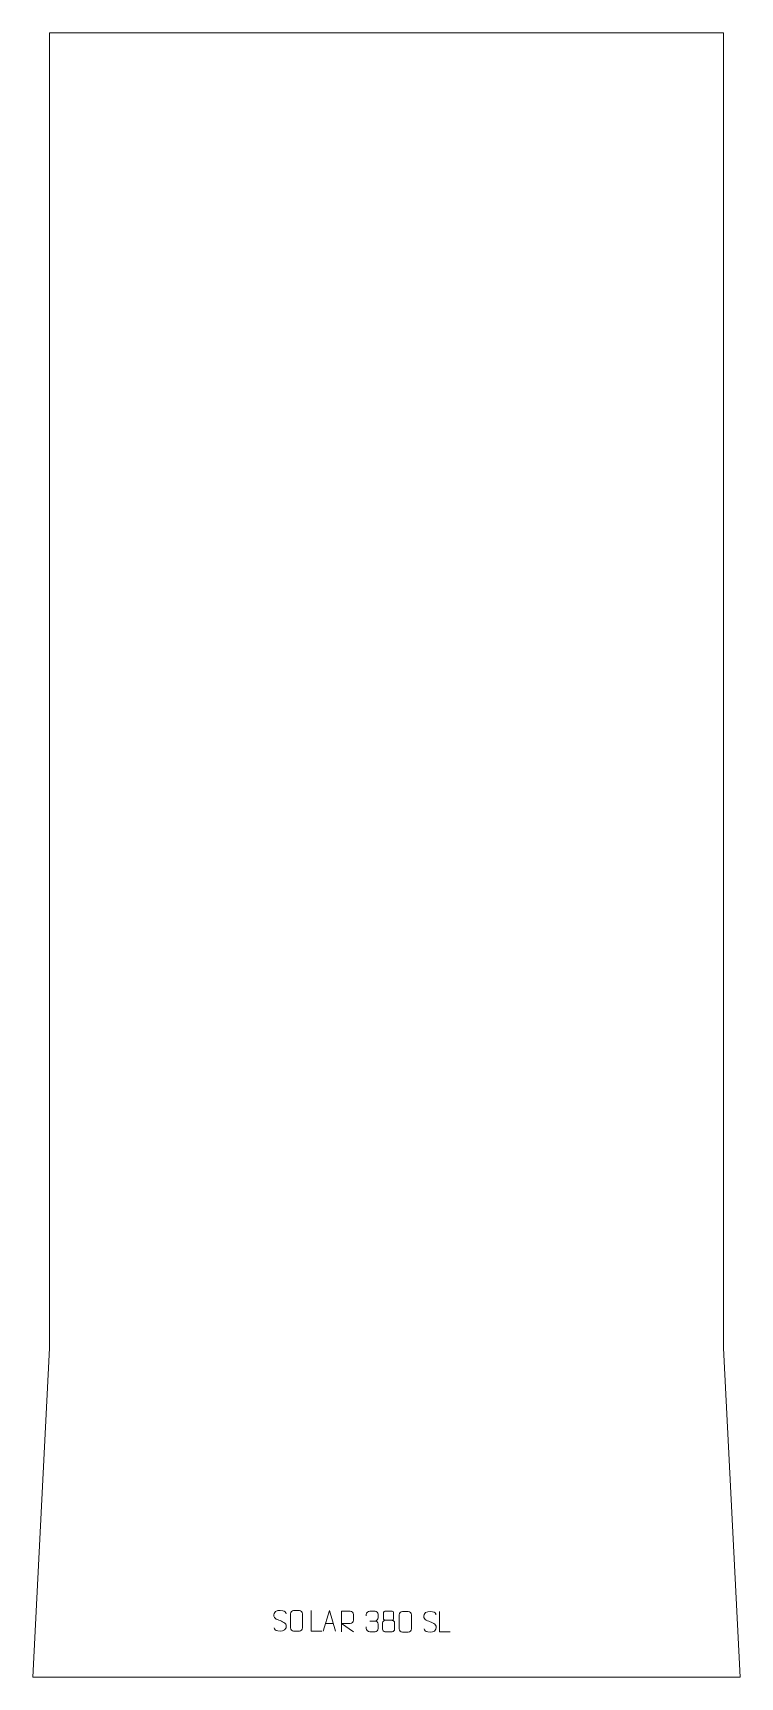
# Model space of a CAD drawing. Header units: millimetres. Extents: x -430 to 430, y -1460 to 540.
import ezdxf

# ---------------------------------------------------------------- set-up
doc = ezdxf.new("R2010")
doc.units = ezdxf.units.MM
doc.header["$MEASUREMENT"] = 0
doc.layers.add('layer 1', color=7, linetype='Continuous')

msp = doc.modelspace()

# ---------------------------------------------------------------- linework, layer by layer
at = {"layer": 'layer 1', "color": 242, "lineweight": 9}
msp.add_open_spline([(429.9999, -1460.278), (429.9999, -1460.278), (-429.9999, -1460.278), (-429.9999, -1460.278), (-429.9999, -1460.278), (-429.9999, -1460.278), (-410.0008, -1060.2776), (-410.0008, -1060.2776), (-410.0008, -1060.2776), (-410.0008, -1060.2776), (-410.0008, 539.7229), (-410.0008, 539.7229), (-410.0008, 539.7229), (-410.0008, 539.7229), (410.0008, 539.7229), (410.0008, 539.7229), (410.0008, 539.7229), (410.0008, 539.7229), (410.0008, -1060.2776), (410.0008, -1060.2776), (410.0008, -1060.2776), (410.0008, -1060.2776), (429.9999, -1460.278), (429.9999, -1460.278)], degree=3, knots=[0, 0, 0, 0, 0.142857143, 0.142857143, 0.142857143, 0.142857143, 0.285714286, 0.285714286, 0.285714286, 0.285714286, 0.428571429, 0.428571429, 0.428571429, 0.428571429, 0.571428571, 0.571428571, 0.571428571, 0.571428571, 0.714285714, 0.714285714, 0.714285714, 0.714285714, 1, 1, 1, 1], dxfattribs=at)
at = {"layer": 'layer 1', "color": 250, "lineweight": 9}
for points, knots in [([(-129.411, -1391.5851), (-133.6593, -1390.1147), (-138.5674, -1388.3189), (-136.5623, -1382.7986), (-136.5623, -1382.7986), (-135.0588, -1378.6587), (-129.8452, -1379.0472), (-126.2416, -1379.6483), (-126.2416, -1379.6483), (-123.381, -1380.1255), (-122.5163, -1381.3387), (-122.2057, -1383.4228)], [0, 0, 0, 0, 0.25, 0.25, 0.25, 0.25, 0.5, 0.5, 0.5, 0.5, 1, 1, 1, 1]), ([(-112.936, -1379.2825), (-110.6103, -1379.2825), (-108.2842, -1379.2825), (-105.9581, -1379.2825), (-105.9581, -1379.2825), (-104.0115, -1379.2469), (-102.0201, -1380.7385), (-101.9934, -1383.1761), (-101.9934, -1383.1761), (-101.9938, -1388.923), (-101.9938, -1394.6703), (-101.9934, -1400.418), (-101.9934, -1400.418), (-102.1332, -1402.7414), (-103.8104, -1404.221), (-105.9581, -1404.2318), (-105.9581, -1404.2318), (-108.29, -1404.2314), (-110.6219, -1404.2314), (-112.9534, -1404.2318), (-112.9534, -1404.2318), (-114.8784, -1404.3372), (-116.8505, -1402.4527), (-116.8393, -1400.4354), (-116.8393, -1400.4354), (-116.839, -1394.6653), (-116.839, -1388.8956), (-116.8393, -1383.1263), (-116.8393, -1383.1263), (-116.8351, -1380.9882), (-115.0884, -1379.269), (-112.936, -1379.2825)], [0, 0, 0, 0, 0.111111111, 0.111111111, 0.111111111, 0.111111111, 0.222222222, 0.222222222, 0.222222222, 0.222222222, 0.333333333, 0.333333333, 0.333333333, 0.333333333, 0.444444444, 0.444444444, 0.444444444, 0.444444444, 0.555555556, 0.555555556, 0.555555556, 0.555555556, 0.666666667, 0.666666667, 0.666666667, 0.666666667, 0.777777778, 0.777777778, 0.777777778, 0.777777778, 1, 1, 1, 1]), ([(-78.4673, -1404.2358), (-78.4673, -1404.2358), (-91.4164, -1404.2358), (-91.4164, -1404.2358), (-91.4164, -1404.2358), (-91.4164, -1404.2358), (-91.4164, -1379.2822), (-91.4164, -1379.2822)], [0, 0, 0, 0, 0.333333333, 0.333333333, 0.333333333, 0.333333333, 1, 1, 1, 1]), ([(-76.8869, -1404.2357), (-76.8869, -1404.2357), (-69.5159, -1379.2822), (-69.5159, -1379.2822), (-69.5159, -1379.2822), (-69.5159, -1379.2822), (-61.946, -1404.2357), (-61.946, -1404.2357)], [0, 0, 0, 0, 0.333333333, 0.333333333, 0.333333333, 0.333333333, 1, 1, 1, 1]), ([(52.9466, -1392.8805), (48.6983, -1391.4101), (43.7902, -1389.6143), (45.7953, -1384.094), (45.7953, -1384.094), (47.2988, -1379.9541), (52.5124, -1380.3426), (56.116, -1380.9437), (56.116, -1380.9437), (58.9766, -1381.4209), (59.8413, -1382.6341), (60.1519, -1384.7182)], [0, 0, 0, 0, 0.25, 0.25, 0.25, 0.25, 0.5, 0.5, 0.5, 0.5, 1, 1, 1, 1]), ([(-129.411, -1391.5852), (-125.3924, -1393.2319), (-120.3629, -1395.1202), (-122.1969, -1400.4805), (-122.1969, -1400.4805), (-123.6567, -1404.7469), (-128.5675, -1404.4902), (-132.2936, -1403.9355), (-132.2936, -1403.9355), (-135.0436, -1403.5257), (-136.2645, -1402.3122), (-136.6425, -1400.2)], [0, 0, 0, 0, 0.25, 0.25, 0.25, 0.25, 0.5, 0.5, 0.5, 0.5, 1, 1, 1, 1]), ([(-54.8342, -1405.0784), (-54.8342, -1405.0784), (-54.8342, -1380.1249), (-54.8342, -1380.1249), (-54.8342, -1380.1249), (-51.2394, -1380.1249), (-47.6439, -1380.1249), (-44.0487, -1380.1249), (-44.0487, -1380.1249), (-41.7234, -1380.1626), (-40.1661, -1381.6526), (-40.1702, -1384.019), (-40.1702, -1384.019), (-40.1706, -1386.0545), (-40.1706, -1389.1139), (-40.1702, -1391.1499), (-40.1702, -1391.1499), (-40.1767, -1393.0254), (-41.989, -1394.9672), (-43.9985, -1394.9863), (-43.9985, -1394.9863), (-43.9985, -1394.9863), (-54.8342, -1394.9863), (-54.8342, -1394.9863), (-54.8342, -1394.9863), (-54.8342, -1394.9863), (-40.1795, -1405.0784), (-40.1795, -1405.0784)], [0, 0, 0, 0, 0.125, 0.125, 0.125, 0.125, 0.25, 0.25, 0.25, 0.25, 0.375, 0.375, 0.375, 0.375, 0.5, 0.5, 0.5, 0.5, 0.625, 0.625, 0.625, 0.625, 0.75, 0.75, 0.75, 0.75, 1, 1, 1, 1]), ([(-24.8667, -1385.8092), (-24.8667, -1385.8092), (-24.8667, -1383.952), (-24.8667, -1383.952), (-24.8667, -1383.952), (-24.881, -1382.2101), (-22.2165, -1380.092), (-20.1574, -1380.1147), (-20.1574, -1380.1147), (-18.0933, -1380.1147), (-16.0293, -1380.1147), (-13.9656, -1380.1147), (-13.9656, -1380.1147), (-11.7711, -1380.1059), (-10.1728, -1381.9527), (-10.1284, -1383.8648), (-10.1284, -1383.8648), (-10.1288, -1385.2999), (-10.1288, -1386.735), (-10.1284, -1388.1705), (-10.1284, -1388.1705), (-10.177, -1389.824), (-11.7796, -1392.054), (-13.9779, -1392.044), (-13.9779, -1392.044), (-11.7742, -1392.0552), (-10.1662, -1393.8584), (-10.1122, -1395.9179), (-10.1122, -1395.9179), (-10.1126, -1397.7026), (-10.1126, -1399.4873), (-10.1122, -1401.2724), (-10.1122, -1401.2724), (-10.1021, -1403.3338), (-12.157, -1405.0969), (-13.9779, -1405.0888), (-13.9779, -1405.0888), (-16.0432, -1405.0885), (-18.1084, -1405.0885), (-20.174, -1405.0888), (-20.174, -1405.0888), (-22.3426, -1405.0773), (-24.8736, -1402.6771), (-24.8922, -1401.2153), (-24.8922, -1401.2153), (-24.8922, -1401.2153), (-24.8922, -1399.3067), (-24.8922, -1399.3067)], [0, 0, 0, 0, 0.076923077, 0.076923077, 0.076923077, 0.076923077, 0.153846154, 0.153846154, 0.153846154, 0.153846154, 0.230769231, 0.230769231, 0.230769231, 0.230769231, 0.307692308, 0.307692308, 0.307692308, 0.307692308, 0.384615385, 0.384615385, 0.384615385, 0.384615385, 0.461538462, 0.461538462, 0.461538462, 0.461538462, 0.538461538, 0.538461538, 0.538461538, 0.538461538, 0.615384615, 0.615384615, 0.615384615, 0.615384615, 0.692307692, 0.692307692, 0.692307692, 0.692307692, 0.769230769, 0.769230769, 0.769230769, 0.769230769, 0.846153846, 0.846153846, 0.846153846, 0.846153846, 1, 1, 1, 1]), ([(-4.9144, -1394.109), (-4.9144, -1397.2798), (-4.9144, -1398.9819), (-4.9144, -1402.1533), (-4.9144, -1402.1533), (-4.9229, -1403.3752), (-3.225, -1405.0679), (-1.9724, -1405.0764), (-1.9724, -1405.0764), (1.0107, -1405.0761), (3.994, -1405.0761), (6.9774, -1405.0764), (6.9774, -1405.0764), (8.3007, -1405.0647), (9.9211, -1403.4431), (9.91, -1402.1439), (9.91, -1402.1439), (9.9097, -1398.9757), (9.9097, -1397.2769), (9.91, -1394.109), (9.91, -1394.109), (9.8403, -1392.7286), (8.2625, -1391.15), (6.9571, -1391.1561), (6.9571, -1391.1561), (3.9805, -1391.1564), (1.0039, -1391.1564), (-1.9724, -1391.1561), (-1.9724, -1391.1561), (-3.0519, -1391.1497), (-4.8982, -1392.7286), (-4.9144, -1394.109)], [0, 0, 0, 0, 0.111111111, 0.111111111, 0.111111111, 0.111111111, 0.222222222, 0.222222222, 0.222222222, 0.222222222, 0.333333333, 0.333333333, 0.333333333, 0.333333333, 0.444444444, 0.444444444, 0.444444444, 0.444444444, 0.555555556, 0.555555556, 0.555555556, 0.555555556, 0.666666667, 0.666666667, 0.666666667, 0.666666667, 0.777777778, 0.777777778, 0.777777778, 0.777777778, 1, 1, 1, 1]), ([(-3.4556, -1381.5908), (-3.4556, -1383.8038), (-3.4556, -1387.4861), (-3.4556, -1389.6994), (-3.4556, -1389.6994), (-3.4406, -1390.2068), (-2.6332, -1391.1382), (-1.9331, -1391.137), (-1.9331, -1391.137), (1.0368, -1391.1368), (4.007, -1391.2217), (6.9774, -1391.222), (6.9774, -1391.222), (7.7745, -1391.2178), (8.4952, -1390.4275), (8.4926, -1389.7068), (8.4926, -1389.7068), (8.4923, -1387.4908), (8.4923, -1383.8061), (8.4926, -1381.5908), (8.4926, -1381.5908), (8.4741, -1380.88), (7.8627, -1380.1196), (7.0288, -1380.127), (7.0288, -1380.127), (4.0117, -1380.1273), (0.9948, -1380.1273), (-2.0218, -1380.127), (-2.0218, -1380.127), (-2.6482, -1380.1194), (-3.4723, -1380.8304), (-3.4556, -1381.5908)], [0, 0, 0, 0, 0.111111111, 0.111111111, 0.111111111, 0.111111111, 0.222222222, 0.222222222, 0.222222222, 0.222222222, 0.333333333, 0.333333333, 0.333333333, 0.333333333, 0.444444444, 0.444444444, 0.444444444, 0.444444444, 0.555555556, 0.555555556, 0.555555556, 0.555555556, 0.666666667, 0.666666667, 0.666666667, 0.666666667, 0.777777778, 0.777777778, 0.777777778, 0.777777778, 1, 1, 1, 1]), ([(19.4216, -1380.5779), (21.7473, -1380.5779), (24.0734, -1380.5779), (26.3995, -1380.5779), (26.3995, -1380.5779), (28.3461, -1380.5423), (30.3375, -1382.0339), (30.3642, -1384.4715), (30.3642, -1384.4715), (30.3638, -1390.2184), (30.3638, -1395.9657), (30.3642, -1401.7134), (30.3642, -1401.7134), (30.2244, -1404.0368), (28.5472, -1405.5164), (26.3995, -1405.5272), (26.3995, -1405.5272), (24.0676, -1405.5268), (21.7357, -1405.5268), (19.4042, -1405.5272), (19.4042, -1405.5272), (17.4792, -1405.6326), (15.5071, -1403.7481), (15.5183, -1401.7308), (15.5183, -1401.7308), (15.5186, -1395.9607), (15.5186, -1390.191), (15.5183, -1384.4217), (15.5183, -1384.4217), (15.5225, -1382.2836), (17.2692, -1380.5644), (19.4216, -1380.5779)], [0, 0, 0, 0, 0.111111111, 0.111111111, 0.111111111, 0.111111111, 0.222222222, 0.222222222, 0.222222222, 0.222222222, 0.333333333, 0.333333333, 0.333333333, 0.333333333, 0.444444444, 0.444444444, 0.444444444, 0.444444444, 0.555555556, 0.555555556, 0.555555556, 0.555555556, 0.666666667, 0.666666667, 0.666666667, 0.666666667, 0.777777778, 0.777777778, 0.777777778, 0.777777778, 1, 1, 1, 1]), ([(52.9466, -1392.8806), (56.9652, -1394.5273), (61.9947, -1396.4156), (60.1607, -1401.7759), (60.1607, -1401.7759), (58.7009, -1406.0423), (53.7901, -1405.7856), (50.064, -1405.2309), (50.064, -1405.2309), (47.314, -1404.8211), (46.0931, -1403.6076), (45.7151, -1401.4954)], [0, 0, 0, 0, 0.25, 0.25, 0.25, 0.25, 0.5, 0.5, 0.5, 0.5, 1, 1, 1, 1]), ([(77.5327, -1405.2358), (77.5327, -1405.2358), (64.5836, -1405.2358), (64.5836, -1405.2358), (64.5836, -1405.2358), (64.5836, -1405.2358), (64.5836, -1380.2822), (64.5836, -1380.2822)], [0, 0, 0, 0, 0.333333333, 0.333333333, 0.333333333, 0.333333333, 1, 1, 1, 1])]:
    msp.add_open_spline(points, degree=3, knots=knots, dxfattribs=at)
for points in [[(-74.1643, -1394.9863), (-74.1643, -1394.9863), (-64.6686, -1394.9863), (-64.6686, -1394.9863)], [(-20.157, -1392.0544), (-20.157, -1392.0544), (-13.9606, -1392.0544), (-13.9606, -1392.0544)]]:
    msp.add_open_spline(points, degree=3, dxfattribs=at)

doc.saveas('drawing.dxf')
